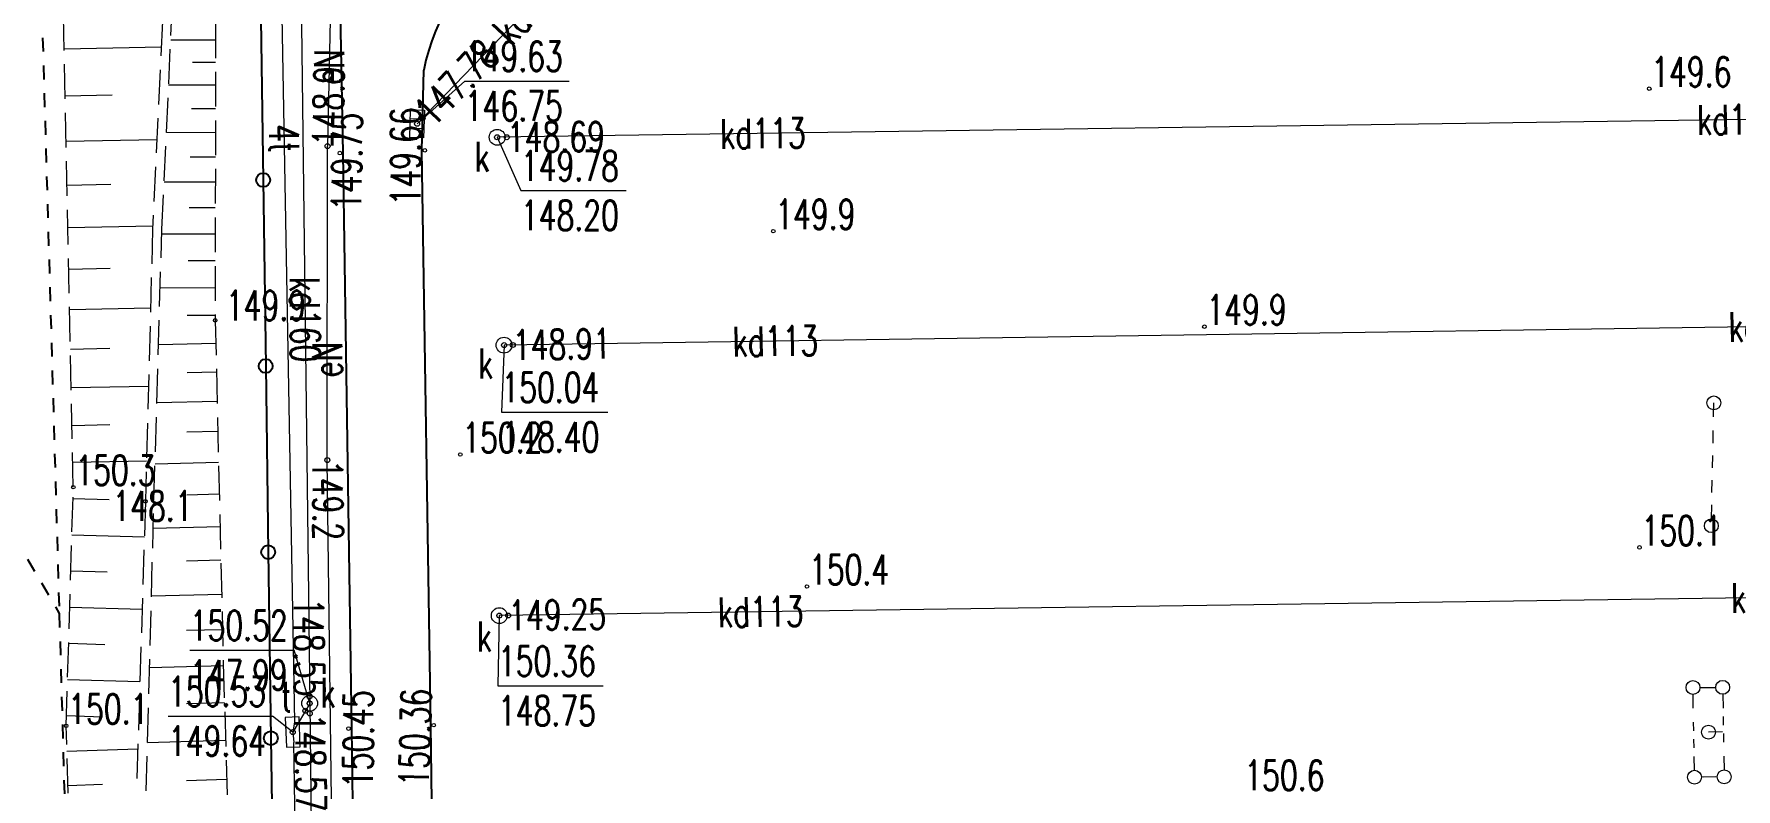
# Model space of a CAD drawing. Header units: metres. Extents: x 7583802 to 7586368, y 5958992 to 5960558.
# Drawn here: x 7585708.2 to 7585794.1, y 5959352 to 5959390.1 of the extents above; entities that cross this region are included whole.
import ezdxf
from ezdxf.enums import TextEntityAlignment as Align

# ---------------------------------------------------------------- set-up
doc = ezdxf.new("R2010")
doc.units = ezdxf.units.M
for name, pattern in [('2', [3, 2, -1]), ('3_1', [0]), ('3_BUBZ02', [2.45, 1.75, -0.7]), ('3_BUBZ02G', [2.45, 1.75, -0.7]), ('3_KTJZ01', [4, 3, -1]), ('3_KTKR01', [0]), ('4_1', [0]), ('4_SUPE_01', [0]), ('4_SUPK_01', [0]), ('4_SUPT_01', [0]), ('4_SUSM03_02', [0]), ('GUZ', [1.4, 0.7, -0.7])]:
    doc.linetypes.add(name, pattern=pattern)
doc.layers.get('0').update_dxf_attribs({"color": 250, "linetype": 'CONTINUOUS', "lineweight": 100})
for name, color, linetype, lineweight in [('BUBZ_L_1', 7, '3_BUBZ02', 18), ('KONTURY_L_0', 114, '2', 25), ('KTJZ_L_0', 7, '3_KTJZ01', 18), ('KTKR_L_0', 7, '3_KTKR01', 25), ('KTOK_L_4', 7, 'CONTINUOUS', 25), ('RTPW_T_0', 7, 'CONTINUOUS', 15), ('RTPW_T_1', 7, 'CONTINUOUS', 15), ('SUPE_E_T_3', 1, 'CONTINUOUS', 15), ('SUPE_L_3', 1, '4_SUPE_01', 18), ('SUPK_E_T_0', 34, 'CONTINUOUS', 15), ('SUPK_L_0', 34, '4_SUPK_01', 18), ('SUPT_E_T_0', 30, 'CONTINUOUS', 15), ('SUPT_L_0', 30, '4_SUPT_01', 18), ('SUSM_L_4', 7, 'CONTINUOUS', 18), ('SUSM_L_5', 7, 'CONTINUOUS', 18), ('SUTE_T_0', 1, 'CONTINUOUS', 18), ('SUTK_T_0', 34, 'CONTINUOUS', 18), ('SUTT_T_0', 30, 'CONTINUOUS', 18), ('SUUK_E_T_3', 7, 'CONTINUOUS', 15), ('SUUK_T_0', 7, 'CONTINUOUS', 18), ('SUUK_T_4', 7, 'CONTINUOUS', 13), ('SUUT_E_T_3', 7, 'CONTINUOUS', 15), ('SUUT_T_3', 7, 'CONTINUOUS', 13)]:
    doc.layers.add(name, color=color, linetype=linetype, lineweight=lineweight)
doc.styles.get("Standard").update_dxf_attribs({"font": 'Simplex.SHX', "width": 0.75})

# ---------------------------------------------------------------- blocks, each defined once
blk = doc.blocks.new('3_RTPW01')
at = {"linetype": 'CONTINUOUS'}
blk.add_circle((0, 0), 0.09, dxfattribs=at)
blk = doc.blocks.new('3_RTPW02')
at = {"linetype": 'CONTINUOUS'}
blk.add_circle((0, 0), 0.09, dxfattribs=at)
blk = doc.blocks.new('4_SUPS01_03')
at = {"linetype": 'CONTINUOUS'}
blk.add_circle((0, 0), 0.125, dxfattribs=at)
blk = doc.blocks.new('4_SUPS01_05')
at = {"linetype": 'CONTINUOUS'}
blk.add_circle((0, 0), 0.125, dxfattribs=at)
blk = doc.blocks.new('4_SUPS01_07')
at = {"linetype": 'CONTINUOUS'}
blk.add_circle((0, 0), 0.125, dxfattribs=at)
blk = doc.blocks.new('4_SUUS05')
at = {"linetype": 'CONTINUOUS'}
for p, q in [((-0.7, -0.35), (-0.7, 0.35)), ((-0.7, 0.35), (0.7, 0.35)), ((-0.245, 0.35), (-0.245, -0.35)), ((0.245, 0.35), (0.245, -0.35)), ((0.7, 0.35), (0.7, -0.35)), ((0.7, -0.35), (-0.7, -0.35))]:
    blk.add_line(p, q, dxfattribs=at)
blk = doc.blocks.new('4_SUUS22_01')
at = {"linetype": 'CONTINUOUS'}
blk.add_circle((0, 0), 0.4, dxfattribs=at)
blk = doc.blocks.new('4_SUUS22_01B')
at = {"linetype": 'CONTINUOUS'}
for p, q in [((0.75, 0.35), (-0.75, 0.35)), ((-0.75, 0.35), (-0.75, -0.35)), ((0.75, -0.35), (0.75, 0.35)), ((-0.75, -0.35), (0.75, -0.35))]:
    blk.add_line(p, q, dxfattribs=at)

msp = doc.modelspace()

# ---------------------------------------------------------------- linework, layer by layer
at = {"layer": 'BUBZ_L_1', "linetype": '3_BUBZ02'}
for p, q in [((7585714.93, 5959395.62), (7585714.19, 5959380.24)), ((7585714.66, 5959380.22), (7585715.38, 5959395.61)), ((7585714.19, 5959380.24), (7585713.83, 5959366.5)), ((7585714.26, 5959366.54), (7585714.66, 5959380.22)), ((7585713.83, 5959366.5), (7585713.38, 5959351.87)), ((7585713.87, 5959351.88), (7585714.26, 5959366.54))]:
    msp.add_line(p, q, dxfattribs=at)
at = {"layer": 'BUBZ_L_1', "linetype": '3_BUBZ02G'}
for p, q in [((7585710.19, 5959367.21), (7585709.63, 5959393.97)), ((7585717.37, 5959393.07), (7585717.35, 5959375.63)), ((7585717.35, 5959375.63), (7585717.76, 5959358.33)), ((7585709.83, 5959355.17), (7585710.19, 5959367.21)), ((7585717.76, 5959358.33), (7585718.3, 5959339.32)), ((7585710.32, 5959339.53), (7585709.83, 5959355.17))]:
    msp.add_line(p, q, dxfattribs=at)
at = {"layer": 'BUBZ_L_1', "linetype": '3_1'}
for p, q in [((7585709.727, 5959389.329), (7585714.632, 5959389.431)), ((7585717.366, 5959389.776), (7585715.107, 5959389.778)), ((7585717.365, 5959388.646), (7585716.21, 5959388.647)), ((7585709.777, 5959386.958), (7585712.147, 5959387.008)), ((7585717.364, 5959387.491), (7585715, 5959387.493)), ((7585717.362, 5959386.309), (7585716.154, 5959386.31)), ((7585717.361, 5959385.1), (7585714.888, 5959385.103)), ((7585709.825, 5959384.666), (7585714.408, 5959384.762)), ((7585717.359, 5959383.864), (7585716.095, 5959383.866)), ((7585709.871, 5959382.452), (7585712.086, 5959382.498)), ((7585717.358, 5959382.6), (7585714.771, 5959382.603)), ((7585717.357, 5959381.307), (7585716.034, 5959381.308)), ((7585709.916, 5959380.311), (7585714.198, 5959380.4)), ((7585717.355, 5959379.984), (7585714.653, 5959379.987)), ((7585709.96, 5959378.221), (7585712.049, 5959378.264)), ((7585717.353, 5959378.633), (7585715.984, 5959378.634)), ((7585717.352, 5959377.263), (7585714.574, 5959377.266)), ((7585710.002, 5959376.179), (7585714.086, 5959376.264)), ((7585717.35, 5959375.874), (7585715.942, 5959375.875)), ((7585710.044, 5959374.184), (7585712.039, 5959374.226)), ((7585717.378, 5959374.466), (7585714.49, 5959374.397)), ((7585717.412, 5959373.022), (7585715.93, 5959372.986)), ((7585710.085, 5959372.235), (7585713.982, 5959372.317)), ((7585717.447, 5959371.539), (7585714.404, 5959371.467)), ((7585710.125, 5959370.332), (7585712.029, 5959370.371)), ((7585717.483, 5959370.018), (7585715.921, 5959369.981)), ((7585710.164, 5959368.471), (7585713.884, 5959368.549)), ((7585717.52, 5959368.456), (7585714.314, 5959368.38)), ((7585710.173, 5959366.642), (7585712.002, 5959366.588)), ((7585717.558, 5959366.853), (7585715.912, 5959366.814)), ((7585710.118, 5959364.814), (7585713.775, 5959364.705)), ((7585717.597, 5959365.208), (7585714.222, 5959365.128)), ((7585717.637, 5959363.52), (7585715.907, 5959363.479)), ((7585710.064, 5959362.987), (7585711.891, 5959362.932)), ((7585710.009, 5959361.16), (7585713.662, 5959361.051)), ((7585717.678, 5959361.791), (7585714.131, 5959361.707)), ((7585709.955, 5959359.334), (7585711.78, 5959359.28)), ((7585717.72, 5959360.017), (7585715.902, 5959359.974)), ((7585709.9, 5959357.509), (7585713.55, 5959357.4)), ((7585717.764, 5959358.199), (7585714.035, 5959358.093)), ((7585717.817, 5959356.335), (7585715.901, 5959356.281)), ((7585709.845, 5959355.685), (7585711.67, 5959355.63)), ((7585717.871, 5959354.42), (7585713.935, 5959354.308)), ((7585709.87, 5959353.897), (7585713.446, 5959354.009)), ((7585717.927, 5959352.451), (7585715.905, 5959352.394)), ((7585709.924, 5959352.163), (7585711.658, 5959352.217))]:
    msp.add_line(p, q, dxfattribs=at)
at = {"layer": 'KONTURY_L_0', "linetype": 'GUZ'}
for p, q in [((7585708.48, 5959395.49), (7585709.48, 5959360.83)), ((7585695.17, 5959385.35), (7585709.48, 5959360.83)), ((7585709.48, 5959360.83), (7585710.02, 5959341.82))]:
    msp.add_line(p, q, dxfattribs=at)
at = {"layer": 'KTJZ_L_0', "linetype": '3_KTJZ01'}
for p, q in [((7585723.574, 5959396.16), (7585723.79, 5959384.07)), ((7585727.78, 5959384.21), (7585727.88, 5959388.26)), ((7585728.23, 5959355.2), (7585727.78, 5959384.21)), ((7585723.79, 5959384.07), (7585724.23, 5959355.03)), ((7585724.23, 5959355.03), (7585724.61, 5959330.01)), ((7585728.61, 5959330.19), (7585728.23, 5959355.2))]:
    msp.add_line(p, q, dxfattribs=at)
msp.add_arc((7585737.498, 5959386.422), 9.792, 121.51016, 169.18195, dxfattribs=at)
at = {"layer": 'KTKR_L_0', "linetype": '3_KTKR01'}
for p, q in [((7585723.51, 5959399.77), (7585723.79, 5959384.07)), ((7585727.78, 5959384.21), (7585727.88, 5959388.26)), ((7585728.23, 5959355.2), (7585727.78, 5959384.21)), ((7585723.79, 5959384.07), (7585724.23, 5959355.03)), ((7585724.23, 5959355.03), (7585724.61, 5959330.01)), ((7585728.61, 5959330.19), (7585728.23, 5959355.2))]:
    msp.add_line(p, q, dxfattribs=at)
msp.add_arc((7585737.498, 5959386.422), 9.792, 121.51016, 169.18195, dxfattribs=at)
at = {"layer": 'KTOK_L_4'}
for p, q in [((7585719.639, 5959392.101), (7585719.769, 5959382.713)), ((7585719.769, 5959382.713), (7585719.899, 5959373.325)), ((7585719.899, 5959373.325), (7585720.029, 5959363.936)), ((7585720.029, 5959363.936), (7585720.16, 5959354.548)), ((7585720.16, 5959354.548), (7585720.29, 5959345.16))]:
    msp.add_line(p, q, dxfattribs=at)
for centre in [(7585719.769, 5959382.713), (7585719.899, 5959373.325), (7585720.029, 5959363.936), (7585720.16, 5959354.548)]:
    msp.add_circle(centre, 0.35, dxfattribs=at)
at = {"layer": 'SUPE_L_3', "linetype": '4_SUPE_01'}
for p, q in [((7585723.148, 5959390.778), (7585723.02, 5959384.42)), ((7585723.01, 5959368.58), (7585723.02, 5959384.42)), ((7585723.3, 5959345.88), (7585723.01, 5959368.58))]:
    msp.add_line(p, q, dxfattribs=at)
at = {"layer": 'SUPK_L_0', "linetype": '4_1'}
for p, q in [((7585739.56, 5959398.01), (7585727.54, 5959385.55)), ((7585721.62, 5959397.34), (7585722.12, 5959356.3)), ((7585820.44, 5959386.14), (7585731.58, 5959384.87)), ((7585864.6, 5959376.34), (7585731.93, 5959374.38)), ((7585864.86, 5959362.63), (7585731.69, 5959360.73)), ((7585722.12, 5959356.3), (7585721.265, 5959354.85)), ((7585722.12, 5959356.3), (7585722.77, 5959307.13))]:
    msp.add_line(p, q, dxfattribs=at)
at = {"layer": 'SUPT_L_0', "linetype": '4_SUPT_01'}
for p, q in [((7585720.545, 5959400.766), (7585721.35, 5959355.377)), ((7585721.35, 5959355.377), (7585721.265, 5959354.85)), ((7585721.265, 5959354.85), (7585721.315, 5959354.326)), ((7585722.075, 5959306.41), (7585721.315, 5959354.326))]:
    msp.add_line(p, q, dxfattribs=at)
at = {"layer": 'SUSM_L_4', "linetype": '4_SUSM03_02'}
for p, q in [((7585792.976, 5959370.764), (7585792.991, 5959371.464)), ((7585792.949, 5959369.44), (7585792.962, 5959370.064)), ((7585792.923, 5959368.19), (7585792.936, 5959368.815)), ((7585792.897, 5959366.941), (7585792.91, 5959367.565)), ((7585792.869, 5959365.616), (7585792.884, 5959366.316)), ((7585793.424, 5959354.86), (7585792.724, 5959354.849))]:
    msp.add_line(p, q, dxfattribs=at)
for centre in [(7585792.991, 5959371.464), (7585792.862, 5959365.266), (7585792.724, 5959354.849)]:
    msp.add_circle(centre, 0.35, dxfattribs=at)
at = {"layer": 'SUSM_L_5', "linetype": '4_SUSM03_02'}
for p, q in [((7585791.955, 5959356.054), (7585791.942, 5959356.754)), ((7585792.286, 5959357.105), (7585792.986, 5959357.108)), ((7585792.387, 5959357.106), (7585793.087, 5959357.109)), ((7585793.443, 5959356.76), (7585793.455, 5959356.06)), ((7585791.975, 5959354.921), (7585791.967, 5959355.354)), ((7585793.462, 5959355.631), (7585793.469, 5959355.202)), ((7585791.99, 5959354.056), (7585791.983, 5959354.489)), ((7585793.476, 5959354.774), (7585793.484, 5959354.345)), ((7585792.011, 5959352.923), (7585791.998, 5959353.623)), ((7585793.495, 5959353.645), (7585793.507, 5959352.945)), ((7585793.067, 5959352.588), (7585792.367, 5959352.578)), ((7585793.163, 5959352.59), (7585792.463, 5959352.58))]:
    msp.add_line(p, q, dxfattribs=at)
for centre in [(7585791.936, 5959357.104), (7585791.936, 5959357.104), (7585793.437, 5959357.11), (7585793.437, 5959357.11), (7585792.017, 5959352.573), (7585792.017, 5959352.573), (7585793.513, 5959352.595), (7585793.513, 5959352.595)]:
    msp.add_circle(centre, 0.35, dxfattribs=at)
at = {"layer": 'SUTK_T_0', "linetype": 'CONTINUOUS'}
for p, q in [((7585727.54, 5959385.55), (7585729.947, 5959387.703)), ((7585729.947, 5959387.703), (7585735.213, 5959387.703)), ((7585731.58, 5959384.87), (7585732.778, 5959382.177)), ((7585732.778, 5959382.177), (7585738.097, 5959382.177)), ((7585731.93, 5959374.38), (7585731.794, 5959370.995)), ((7585731.794, 5959370.995), (7585737.168, 5959370.995)), ((7585731.69, 5959360.73), (7585731.618, 5959357.18)), ((7585716.064, 5959358.981), (7585721.329, 5959358.981)), ((7585722.12, 5959356.3), (7585721.329, 5959358.981)), ((7585731.618, 5959357.18), (7585736.938, 5959357.18))]:
    msp.add_line(p, q, dxfattribs=at)
at = {"layer": 'SUTT_T_0', "linetype": 'CONTINUOUS'}
for p in [(7585714.97, 5959355.648), (7585721.265, 5959354.85)]:
    msp.add_line(p, (7585720.235, 5959355.648), dxfattribs=at)

# ---------------------------------------------------------------- block references
at = {"layer": 'RTPW_T_0'}
for p in [(7585789.73, 5959387.32), (7585745.52, 5959380.13), (7585717.35, 5959375.63), (7585767.28, 5959375.31), (7585729.72, 5959368.86), (7585710.19, 5959367.21), (7585713.83, 5959366.5), (7585789.24, 5959364.17), (7585747.22, 5959362.2), (7585709.83, 5959355.17)]:
    msp.add_blockref('3_RTPW01', p, dxfattribs=at)
at = {"layer": 'RTPW_T_1'}
for p in [(7585723.64, 5959384.07), (7585727.93, 5959384.21), (7585724.08, 5959355.03), (7585728.38, 5959355.2)]:
    msp.add_blockref('3_RTPW02', p, dxfattribs=at)
at = {"layer": 'SUTE_T_0'}
for p in [(7585723.02, 5959384.42), (7585723.01, 5959368.58)]:
    msp.add_blockref('4_SUPS01_03', p, dxfattribs=at)
at = {"layer": 'SUTK_T_0'}
for p in [(7585727.82, 5959385.84), (7585727.54, 5959385.55), (7585731.58, 5959384.87), (7585732.074, 5959384.873), (7585731.93, 5959374.38), (7585732.37, 5959374.387), (7585731.69, 5959360.73), (7585732.137, 5959360.736), (7585722.116, 5959356.657), (7585721.9, 5959355.927), (7585722.12, 5959356.3), (7585722.127, 5959355.792)]:
    msp.add_blockref('4_SUPS01_05', p, dxfattribs=at)
at = {"layer": 'SUTT_T_0'}
msp.add_blockref('4_SUPS01_07', (7585721.265, 5959354.85), dxfattribs=at)
at = {"layer": 'SUUK_T_0', "rotation": 268.24612786006765}
msp.add_blockref('4_SUUS05', (7585727.54, 5959385.55), dxfattribs=at)
at = {"layer": 'SUUK_T_4'}
for p in [(7585731.58, 5959384.87), (7585731.93, 5959374.38), (7585731.69, 5959360.73), (7585722.12, 5959356.3)]:
    msp.add_blockref('4_SUUS22_01', p, dxfattribs=at)
at = {"layer": 'SUUT_T_3', "rotation": 272.51168344957813}
msp.add_blockref('4_SUUS22_01B', (7585721.265, 5959354.85), dxfattribs=at)

# ---------------------------------------------------------------- texts
at = {"layer": 'RTPW_T_0', "width": 0.7}
for s, p in [('149.6', (7585789.83, 5959387.42)), ('149.9', (7585745.62, 5959380.23)), ('149.9', (7585717.887, 5959375.63)), ('149.9', (7585767.38, 5959375.41)), ('150.2', (7585729.82, 5959368.96)), ('150.3', (7585710.29, 5959367.31)), ('148.1', (7585712.161, 5959365.513)), ('150.1', (7585789.34, 5959364.27)), ('150.4', (7585747.32, 5959362.3)), ('150.1', (7585709.93, 5959355.27)), ('150.6', (7585769.29, 5959351.92))]:
    msp.add_text(s, height=1.5, dxfattribs=at).set_placement(p)
at = {"layer": 'RTPW_T_1', "width": 0.7}
for s, rotation, p in [('149.75', 89.35419, (7585724.716, 5959381.146)), ('149.66', 90, (7585727.711, 5959381.431)), ('150.45', 89.64691, (7585725.307, 5959352.012)), ('150.36', 88.46785, (7585728.123, 5959352.083))]:
    msp.add_text(s, height=1.5, rotation=rotation, dxfattribs=at).set_placement(p)
at = {"layer": 'SUPE_E_T_3', "width": 0.7}
for rotation, p in [(88.87406, (7585723.1, 5959388.417)), (89.95298, (7585723.013, 5959373.644))]:
    msp.add_text('eN', height=1.5, rotation=rotation, dxfattribs=at).set_placement(p, align=Align.MIDDLE)
at = {"layer": 'SUPK_E_T_0', "width": 0.7}
for s, rotation, p in [('kd200', 46.02973, (7585733.269, 5959391.489)), ('kd113', 0.81882, (7585794.3, 5959385.766)), ('kd113', 0.81882, (7585744.997, 5959385.062)), ('kd160', 270.69802, (7585721.884, 5959375.671)), ('kd113', 0.84639, (7585795.894, 5959375.325)), ('kd113', 0.84639, (7585745.626, 5959374.582)), ('kd113', 0.8174, (7585796.019, 5959361.648)), ('kd113', 0.8174, (7585744.885, 5959360.918))]:
    msp.add_text(s, height=1.5, rotation=rotation, dxfattribs=at).set_placement(p, align=Align.MIDDLE)
at = {"layer": 'SUPT_E_T_0', "width": 0.7}
msp.add_text('4t', height=1.5, rotation=271.01607, dxfattribs=at).set_placement((7585720.828, 5959384.808), align=Align.MIDDLE)
at = {"layer": 'SUTE_T_0', "width": 0.7}
for s, rotation, p in [('148.9', 88.80018, (7585723.02, 5959384.42)), ('149.2', 270.73411, (7585723.01, 5959368.58))]:
    msp.add_text(s, height=1.5, rotation=rotation, dxfattribs=at).set_placement(p, align=Align.MIDDLE_LEFT)
at = {"layer": 'SUTK_T_0', "width": 0.7}
for s, rotation, p in [('147.78', 46.02973, (7585727.82, 5959385.84)), ('148.69', 0.40117, (7585732.074, 5959384.873)), ('148.91', 0.84639, (7585732.37, 5959374.387)), ('149.25', 0.8174, (7585732.137, 5959360.736)), ('148.57', 270.75738, (7585722.127, 5959355.792))]:
    msp.add_text(s, height=1.5, rotation=rotation, dxfattribs=at).set_placement(p, align=Align.MIDDLE_LEFT)
for s, p in [('149.63', (7585729.947, 5959389.703)), ('146.75', (7585729.947, 5959387.203)), ('149.78', (7585732.778, 5959384.177)), ('148.20', (7585732.778, 5959381.677)), ('150.04', (7585731.794, 5959372.995)), ('148.40', (7585731.794, 5959370.495)), ('150.52', (7585716.064, 5959360.981)), ('147.99', (7585716.064, 5959358.481)), ('150.36', (7585731.618, 5959359.18)), ('148.75', (7585731.618, 5959356.68))]:
    msp.add_text(s, height=1.5, dxfattribs=at).set_placement(p, align=Align.TOP_LEFT)
msp.add_text('148.55', height=1.5, rotation=270.69802, dxfattribs=at).set_placement((7585722.116, 5959356.657), align=Align.MIDDLE_RIGHT)
at = {"layer": 'SUTT_T_0', "width": 0.7}
for s, p in [('150.53', (7585714.97, 5959357.648)), ('149.64', (7585714.97, 5959355.148))]:
    msp.add_text(s, height=1.5, dxfattribs=at).set_placement(p, align=Align.TOP_LEFT)
at = {"layer": 'SUUK_E_T_3', "width": 0.7}
for p in [(7585731.208, 5959384.642), (7585731.385, 5959374.204), (7585731.322, 5959360.425)]:
    msp.add_text('k', height=1.5, dxfattribs=at).set_placement(p, align=Align.TOP_RIGHT)
msp.add_text('k', height=1.5, dxfattribs=at).set_placement((7585722.667, 5959356.094))
at = {"layer": 'SUUT_E_T_3', "width": 0.7}
msp.add_text('t', height=1.5, dxfattribs=at).set_placement((7585720.675, 5959355.894))

doc.saveas('drawing.dxf')
